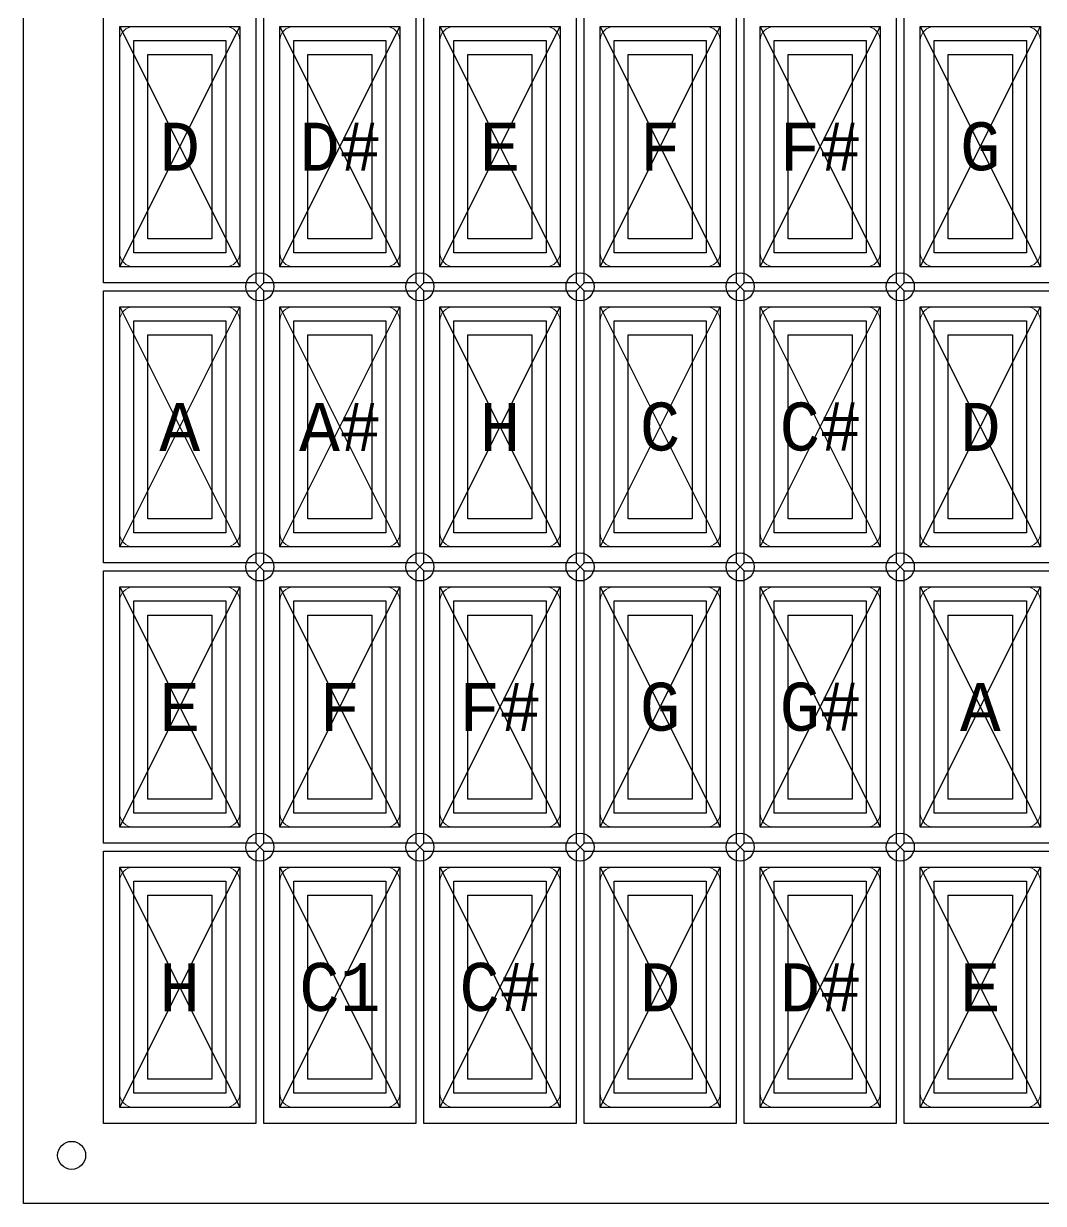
# Model space of a CAD drawing. Header units: millimetres. Extents: x 10 to 269, y 10 to 309.
# Drawn here: x 10 to 137.4, y 10 to 157.4 of the extents above; entities that cross this region are included whole.
import ezdxf

# ---------------------------------------------------------------- set-up
doc = ezdxf.new("R2010")
doc.units = ezdxf.units.MM
for name, color, linetype, lineweight, true_color in [('gumb', 7, 'CONTINUOUS', 25, 0x000000), ('gumb_okvir', 1, 'CONTINUOUS', 25, 0xff0000), ('ostalo', 7, 'CONTINUOUS', 25, 0x000000), ('rezi_van', 7, 'CONTINUOUS', 25, 0x000000), ('rupe', 7, 'CONTINUOUS', 25, 0x000000), ('rupe_nutra', 7, 'CONTINUOUS', 25, 0x000000), ('rupe_van', 7, 'CONTINUOUS', 25, 0x000000), ('slova_bijela', 1, 'CONTINUOUS', 25, 0xff0000), ('slova_crna', 7, 'CONTINUOUS', 25, 0x000000), ('vod_3.5', 7, 'CONTINUOUS', 20, 0x000000), ('vod_3.5_nutarnja', 7, 'CONTINUOUS', 25, 0x000000), ('vod_3.5_pomocne', 7, 'CONTINUOUS', 25, 0x000000)]:
    doc.layers.add(name, color=color, linetype=linetype, lineweight=lineweight, true_color=true_color)
doc.styles.add('textstyle0', font='')
doc.styles.add('textstyle1', font='')
doc.styles.add('textstyle10', font='')
doc.styles.add('textstyle11', font='')
doc.styles.add('textstyle12', font='')
doc.styles.add('textstyle13', font='')
doc.styles.add('textstyle14', font='')
doc.styles.add('textstyle15', font='')
doc.styles.add('textstyle16', font='')
doc.styles.add('textstyle17', font='')
doc.styles.add('textstyle2', font='')
doc.styles.add('textstyle3', font='')
doc.styles.add('textstyle36', font='')
doc.styles.add('textstyle37', font='')
doc.styles.add('textstyle38', font='')
doc.styles.add('textstyle39', font='')
doc.styles.add('textstyle4', font='')
doc.styles.add('textstyle40', font='')
doc.styles.add('textstyle41', font='')
doc.styles.add('textstyle5', font='')
doc.styles.add('textstyle6', font='')
doc.styles.add('textstyle7', font='')
doc.styles.add('textstyle8', font='')
doc.styles.add('textstyle9', font='')
doc.styles.get('textstyle0').set_extended_font_data('Monospace')
doc.styles.get('textstyle1').set_extended_font_data('Monospace')
doc.styles.get('textstyle10').set_extended_font_data('Monospace')
doc.styles.get('textstyle11').set_extended_font_data('Monospace')
doc.styles.get('textstyle12').set_extended_font_data('Monospace')
doc.styles.get('textstyle13').set_extended_font_data('Monospace')
doc.styles.get('textstyle14').set_extended_font_data('Monospace')
doc.styles.get('textstyle15').set_extended_font_data('Monospace')
doc.styles.get('textstyle16').set_extended_font_data('Monospace')
doc.styles.get('textstyle17').set_extended_font_data('Monospace')
doc.styles.get('textstyle2').set_extended_font_data('Monospace')
doc.styles.get('textstyle3').set_extended_font_data('Monospace')
doc.styles.get('textstyle36').set_extended_font_data('Monospace')
doc.styles.get('textstyle37').set_extended_font_data('Monospace')
doc.styles.get('textstyle38').set_extended_font_data('Monospace')
doc.styles.get('textstyle39').set_extended_font_data('Monospace')
doc.styles.get('textstyle4').set_extended_font_data('Monospace')
doc.styles.get('textstyle40').set_extended_font_data('Monospace')
doc.styles.get('textstyle41').set_extended_font_data('Monospace')
doc.styles.get('textstyle5').set_extended_font_data('Monospace')
doc.styles.get('textstyle6').set_extended_font_data('Monospace')
doc.styles.get('textstyle7').set_extended_font_data('Monospace')
doc.styles.get('textstyle8').set_extended_font_data('Monospace')
doc.styles.get('textstyle9').set_extended_font_data('Monospace')

msp = doc.modelspace()

# ---------------------------------------------------------------- linework, layer by layer
at = {"layer": 'gumb'}
for p, q in [((22, 127), (22, 157)), ((22, 157), (37, 157)), ((37, 157), (37, 127)), ((42, 127), (42, 157)), ((42, 157), (57, 157)), ((57, 157), (57, 127)), ((62, 127), (62, 157)), ((62, 157), (77, 157)), ((77, 157), (77, 127)), ((82, 127), (82, 157)), ((82, 157), (97, 157)), ((97, 157), (97, 127)), ((102, 127), (102, 157)), ((102, 157), (117, 157)), ((117, 157), (117, 127)), ((122, 127), (122, 157)), ((122, 157), (137, 157)), ((137, 157), (137, 127)), ((37, 127), (22, 127)), ((57, 127), (42, 127)), ((77, 127), (62, 127)), ((97, 127), (82, 127)), ((117, 127), (102, 127)), ((137, 127), (122, 127)), ((22, 92), (22, 122)), ((22, 122), (37, 122)), ((37, 122), (37, 92)), ((42, 92), (42, 122)), ((42, 122), (57, 122)), ((57, 122), (57, 92)), ((62, 92), (62, 122)), ((62, 122), (77, 122)), ((77, 122), (77, 92)), ((82, 92), (82, 122)), ((82, 122), (97, 122)), ((97, 122), (97, 92)), ((102, 92), (102, 122)), ((102, 122), (117, 122)), ((117, 122), (117, 92)), ((122, 92), (122, 122)), ((122, 122), (137, 122)), ((137, 122), (137, 92)), ((37, 92), (22, 92)), ((57, 92), (42, 92)), ((77, 92), (62, 92)), ((97, 92), (82, 92)), ((117, 92), (102, 92)), ((137, 92), (122, 92)), ((22, 57), (22, 87)), ((22, 87), (37, 87)), ((37, 87), (37, 57)), ((42, 57), (42, 87)), ((42, 87), (57, 87)), ((57, 87), (57, 57)), ((62, 57), (62, 87)), ((62, 87), (77, 87)), ((77, 87), (77, 57)), ((82, 57), (82, 87)), ((82, 87), (97, 87)), ((97, 87), (97, 57)), ((102, 57), (102, 87)), ((102, 87), (117, 87)), ((117, 87), (117, 57)), ((122, 57), (122, 87)), ((122, 87), (137, 87)), ((137, 87), (137, 57)), ((37, 57), (22, 57)), ((57, 57), (42, 57)), ((77, 57), (62, 57)), ((97, 57), (82, 57)), ((117, 57), (102, 57)), ((137, 57), (122, 57)), ((22, 22), (22, 52)), ((22, 52), (37, 52)), ((37, 52), (37, 22)), ((42, 22), (42, 52)), ((42, 52), (57, 52)), ((57, 52), (57, 22)), ((62, 22), (62, 52)), ((62, 52), (77, 52)), ((77, 52), (77, 22)), ((82, 22), (82, 52)), ((82, 52), (97, 52)), ((97, 52), (97, 22)), ((102, 22), (102, 52)), ((102, 52), (117, 52)), ((117, 52), (117, 22)), ((122, 22), (122, 52)), ((122, 52), (137, 52)), ((137, 52), (137, 22)), ((37, 22), (22, 22)), ((57, 22), (42, 22)), ((77, 22), (62, 22)), ((97, 22), (82, 22)), ((117, 22), (102, 22)), ((137, 22), (122, 22))]:
    msp.add_line(p, q, dxfattribs=at)
at = {"layer": 'gumb_okvir'}
for p, q in [((20, 125), (20, 159)), ((39, 159), (39, 125)), ((40, 125), (40, 159)), ((59, 159), (59, 125)), ((60, 125), (60, 159)), ((79, 159), (79, 125)), ((80, 125), (80, 159)), ((99, 159), (99, 125)), ((100, 125), (100, 159)), ((119, 159), (119, 125)), ((120, 125), (120, 159)), ((39, 125), (20, 125)), ((20, 124), (39, 124)), ((20, 90), (20, 124)), ((39, 124), (39, 90)), ((59, 125), (40, 125)), ((40, 124), (59, 124)), ((40, 90), (40, 124)), ((59, 124), (59, 90)), ((79, 125), (60, 125)), ((60, 124), (79, 124)), ((60, 90), (60, 124)), ((79, 124), (79, 90)), ((99, 125), (80, 125)), ((80, 124), (99, 124)), ((80, 90), (80, 124)), ((99, 124), (99, 90)), ((119, 125), (100, 125)), ((100, 124), (119, 124)), ((100, 90), (100, 124)), ((119, 124), (119, 90)), ((139, 125), (120, 125)), ((120, 124), (139, 124)), ((120, 90), (120, 124)), ((39, 90), (20, 90)), ((59, 90), (40, 90)), ((79, 90), (60, 90)), ((99, 90), (80, 90)), ((119, 90), (100, 90)), ((139, 90), (120, 90)), ((20, 89), (39, 89)), ((20, 55), (20, 89)), ((39, 89), (39, 55)), ((40, 89), (59, 89)), ((40, 55), (40, 89)), ((59, 89), (59, 55)), ((60, 89), (79, 89)), ((60, 55), (60, 89)), ((79, 89), (79, 55)), ((80, 89), (99, 89)), ((80, 55), (80, 89)), ((99, 89), (99, 55)), ((100, 89), (119, 89)), ((100, 55), (100, 89)), ((119, 89), (119, 55)), ((120, 89), (139, 89)), ((120, 55), (120, 89)), ((39, 55), (20, 55)), ((59, 55), (40, 55)), ((79, 55), (60, 55)), ((99, 55), (80, 55)), ((119, 55), (100, 55)), ((139, 55), (120, 55)), ((20, 54), (39, 54)), ((20, 20), (20, 54)), ((39, 54), (39, 20)), ((40, 54), (59, 54)), ((40, 20), (40, 54)), ((59, 54), (59, 20)), ((60, 54), (79, 54)), ((60, 20), (60, 54)), ((79, 54), (79, 20)), ((80, 54), (99, 54)), ((80, 20), (80, 54)), ((99, 54), (99, 20)), ((100, 54), (119, 54)), ((100, 20), (100, 54)), ((119, 54), (119, 20)), ((120, 54), (139, 54)), ((120, 20), (120, 54)), ((39, 20), (20, 20)), ((59, 20), (40, 20)), ((79, 20), (60, 20)), ((99, 20), (80, 20)), ((119, 20), (100, 20)), ((139, 20), (120, 20))]:
    msp.add_line(p, q, dxfattribs=at)
at = {"layer": 'ostalo'}
for p, q in [((22, 127), (37, 157)), ((22, 157), (37, 127)), ((42, 127), (57, 157)), ((42, 157), (57, 127)), ((62, 127), (77, 157)), ((62, 157), (77, 127)), ((82, 127), (97, 157)), ((82, 157), (97, 127)), ((102, 127), (117, 157)), ((102, 157), (117, 127)), ((122, 127), (137, 157)), ((122, 157), (137, 127)), ((22, 92), (37, 122)), ((22, 122), (37, 92)), ((42, 92), (57, 122)), ((42, 122), (57, 92)), ((62, 92), (77, 122)), ((62, 122), (77, 92)), ((82, 92), (97, 122)), ((82, 122), (97, 92)), ((102, 92), (117, 122)), ((102, 122), (117, 92)), ((122, 92), (137, 122)), ((122, 122), (137, 92)), ((22, 57), (37, 87)), ((22, 87), (37, 57)), ((42, 57), (57, 87)), ((42, 87), (57, 57)), ((62, 57), (77, 87)), ((62, 87), (77, 57)), ((82, 57), (97, 87)), ((82, 87), (97, 57)), ((102, 57), (117, 87)), ((102, 87), (117, 57)), ((122, 57), (137, 87)), ((122, 87), (137, 57)), ((22, 22), (37, 52)), ((22, 52), (37, 22)), ((42, 22), (57, 52)), ((42, 52), (57, 22)), ((62, 22), (77, 52)), ((62, 52), (77, 22)), ((82, 22), (97, 52)), ((82, 52), (97, 22)), ((102, 22), (117, 52)), ((102, 52), (117, 22)), ((122, 22), (137, 52)), ((122, 52), (137, 22))]:
    msp.add_line(p, q, dxfattribs=at)
at = {"layer": 'rezi_van'}
for p, q in [((10, 10), (10, 309)), ((269, 10), (10, 10))]:
    msp.add_line(p, q, dxfattribs=at)
at = {"layer": 'rupe'}
for p, q in [((39, 124), (40, 125)), ((39, 125), (40, 124)), ((79, 124), (80, 125)), ((79, 125), (80, 124)), ((119, 124), (120, 125)), ((119, 125), (120, 124)), ((39, 89), (40, 90)), ((39, 90), (40, 89)), ((59, 89), (60, 90)), ((59, 90), (60, 89)), ((79, 89), (80, 90)), ((79, 90), (80, 89)), ((99, 89), (100, 90)), ((99, 90), (100, 89)), ((119, 89), (120, 90)), ((119, 90), (120, 89)), ((39, 54), (40, 55)), ((39, 55), (40, 54)), ((79, 54), (80, 55)), ((79, 55), (80, 54)), ((119, 54), (120, 55)), ((119, 55), (120, 54))]:
    msp.add_line(p, q, dxfattribs=at)
for centre in [(39.5, 124.5), (79.5, 124.5), (119.5, 124.5), (39.5, 89.5), (59.5, 89.5), (79.5, 89.5), (99.5, 89.5), (119.5, 89.5), (39.5, 54.5), (79.5, 54.5), (119.5, 54.5)]:
    msp.add_circle(centre, 1.75, dxfattribs=at)
at = {"layer": 'rupe_nutra'}
for p, q in [((59, 124), (60, 125)), ((59, 125), (60, 124)), ((99, 124), (100, 125)), ((99, 125), (100, 124)), ((59, 54), (60, 55)), ((59, 55), (60, 54)), ((99, 54), (100, 55)), ((99, 55), (100, 54))]:
    msp.add_line(p, q, dxfattribs=at)
for centre in [(59.5, 124.5), (99.5, 124.5), (59.5, 54.5), (99.5, 54.5)]:
    msp.add_circle(centre, 1.75, dxfattribs=at)
at = {"layer": 'rupe_van'}
msp.add_circle((16, 16), 1.75, dxfattribs=at)
at = {"layer": 'vod_3.5'}
for p, q in [((35.25, 157), (23.75, 157)), ((55.25, 157), (43.75, 157)), ((75.25, 157), (63.75, 157)), ((95.25, 157), (83.75, 157)), ((115.25, 157), (103.75, 157)), ((135.25, 157), (123.75, 157)), ((22, 155.25), (22, 128.75)), ((37, 128.75), (37, 155.25)), ((42, 155.25), (42, 128.75)), ((57, 128.75), (57, 155.25)), ((62, 155.25), (62, 128.75)), ((77, 128.75), (77, 155.25)), ((82, 155.25), (82, 128.75)), ((97, 128.75), (97, 155.25)), ((102, 155.25), (102, 128.75)), ((117, 128.75), (117, 155.25)), ((122, 155.25), (122, 128.75)), ((137, 128.75), (137, 155.25)), ((23.75, 127), (35.25, 127)), ((43.75, 127), (55.25, 127)), ((63.75, 127), (75.25, 127)), ((83.75, 127), (95.25, 127)), ((103.75, 127), (115.25, 127)), ((123.75, 127), (135.25, 127)), ((35.25, 122), (23.75, 122)), ((55.25, 122), (43.75, 122)), ((75.25, 122), (63.75, 122)), ((95.25, 122), (83.75, 122)), ((115.25, 122), (103.75, 122)), ((135.25, 122), (123.75, 122)), ((22, 120.25), (22, 93.75)), ((37, 93.75), (37, 120.25)), ((42, 120.25), (42, 93.75)), ((57, 93.75), (57, 120.25)), ((62, 120.25), (62, 93.75)), ((77, 93.75), (77, 120.25)), ((82, 120.25), (82, 93.75)), ((97, 93.75), (97, 120.25)), ((102, 120.25), (102, 93.75)), ((117, 93.75), (117, 120.25)), ((122, 120.25), (122, 93.75)), ((137, 93.75), (137, 120.25)), ((23.75, 92), (35.25, 92)), ((43.75, 92), (55.25, 92)), ((63.75, 92), (75.25, 92)), ((83.75, 92), (95.25, 92)), ((103.75, 92), (115.25, 92)), ((123.75, 92), (135.25, 92)), ((35.25, 87), (23.75, 87)), ((55.25, 87), (43.75, 87)), ((75.25, 87), (63.75, 87)), ((95.25, 87), (83.75, 87)), ((115.25, 87), (103.75, 87)), ((135.25, 87), (123.75, 87)), ((22, 85.25), (22, 58.75)), ((37, 58.75), (37, 85.25)), ((42, 85.25), (42, 58.75)), ((57, 58.75), (57, 85.25)), ((62, 85.25), (62, 58.75)), ((77, 58.75), (77, 85.25)), ((82, 85.25), (82, 58.75)), ((97, 58.75), (97, 85.25)), ((102, 85.25), (102, 58.75)), ((117, 58.75), (117, 85.25)), ((122, 85.25), (122, 58.75)), ((137, 58.75), (137, 85.25)), ((23.75, 57), (35.25, 57)), ((43.75, 57), (55.25, 57)), ((63.75, 57), (75.25, 57)), ((83.75, 57), (95.25, 57)), ((103.75, 57), (115.25, 57)), ((123.75, 57), (135.25, 57)), ((35.25, 52), (23.75, 52)), ((55.25, 52), (43.75, 52)), ((75.25, 52), (63.75, 52)), ((95.25, 52), (83.75, 52)), ((115.25, 52), (103.75, 52)), ((135.25, 52), (123.75, 52)), ((22, 50.25), (22, 23.75)), ((37, 23.75), (37, 50.25)), ((42, 50.25), (42, 23.75)), ((57, 23.75), (57, 50.25)), ((62, 50.25), (62, 23.75)), ((77, 23.75), (77, 50.25)), ((82, 50.25), (82, 23.75)), ((97, 23.75), (97, 50.25)), ((102, 50.25), (102, 23.75)), ((117, 23.75), (117, 50.25)), ((122, 50.25), (122, 23.75)), ((137, 23.75), (137, 50.25)), ((23.75, 22), (35.25, 22)), ((43.75, 22), (55.25, 22)), ((63.75, 22), (75.25, 22)), ((83.75, 22), (95.25, 22)), ((103.75, 22), (115.25, 22)), ((123.75, 22), (135.25, 22))]:
    msp.add_line(p, q, dxfattribs=at)
for centre, start, end in [((23.75, 155.25), 90, 180), ((35.25, 155.25), 0, 90), ((43.75, 155.25), 90, 180), ((55.25, 155.25), 0, 90), ((63.75, 155.25), 90, 180), ((75.25, 155.25), 0, 90), ((83.75, 155.25), 90, 180), ((95.25, 155.25), 0, 90), ((103.75, 155.25), 90, 180), ((115.25, 155.25), 0, 90), ((123.75, 155.25), 90, 180), ((135.25, 155.25), 0, 90), ((23.75, 128.75), 180, 270), ((35.25, 128.75), 270, 0), ((43.75, 128.75), 180, 270), ((55.25, 128.75), 270, 0), ((63.75, 128.75), 180, 270), ((75.25, 128.75), 270, 0), ((83.75, 128.75), 180, 270), ((95.25, 128.75), 270, 0), ((103.75, 128.75), 180, 270), ((115.25, 128.75), 270, 0), ((123.75, 128.75), 180, 270), ((135.25, 128.75), 270, 0), ((23.75, 120.25), 90, 180), ((35.25, 120.25), 0, 90), ((43.75, 120.25), 90, 180), ((55.25, 120.25), 0, 90), ((63.75, 120.25), 90, 180), ((75.25, 120.25), 0, 90), ((83.75, 120.25), 90, 180), ((95.25, 120.25), 0, 90), ((103.75, 120.25), 90, 180), ((115.25, 120.25), 0, 90), ((123.75, 120.25), 90, 180), ((135.25, 120.25), 0, 90), ((23.75, 93.75), 180, 270), ((35.25, 93.75), 270, 0), ((43.75, 93.75), 180, 270), ((55.25, 93.75), 270, 0), ((63.75, 93.75), 180, 270), ((75.25, 93.75), 270, 0), ((83.75, 93.75), 180, 270), ((95.25, 93.75), 270, 0), ((103.75, 93.75), 180, 270), ((115.25, 93.75), 270, 0), ((123.75, 93.75), 180, 270), ((135.25, 93.75), 270, 0), ((23.75, 85.25), 90, 180), ((35.25, 85.25), 0, 90), ((43.75, 85.25), 90, 180), ((55.25, 85.25), 0, 90), ((63.75, 85.25), 90, 180), ((75.25, 85.25), 0, 90), ((83.75, 85.25), 90, 180), ((95.25, 85.25), 0, 90), ((103.75, 85.25), 90, 180), ((115.25, 85.25), 0, 90), ((123.75, 85.25), 90, 180), ((135.25, 85.25), 0, 90), ((23.75, 58.75), 180, 270), ((35.25, 58.75), 270, 0), ((43.75, 58.75), 180, 270), ((55.25, 58.75), 270, 0), ((63.75, 58.75), 180, 270), ((75.25, 58.75), 270, 0), ((83.75, 58.75), 180, 270), ((95.25, 58.75), 270, 0), ((103.75, 58.75), 180, 270), ((115.25, 58.75), 270, 0), ((123.75, 58.75), 180, 270), ((135.25, 58.75), 270, 0), ((23.75, 50.25), 90, 180), ((35.25, 50.25), 0, 90), ((43.75, 50.25), 90, 180), ((55.25, 50.25), 0, 90), ((63.75, 50.25), 90, 180), ((75.25, 50.25), 0, 90), ((83.75, 50.25), 90, 180), ((95.25, 50.25), 0, 90), ((103.75, 50.25), 90, 180), ((115.25, 50.25), 0, 90), ((123.75, 50.25), 90, 180), ((135.25, 50.25), 0, 90), ((23.75, 23.75), 180, 270), ((35.25, 23.75), 270, 0), ((43.75, 23.75), 180, 270), ((55.25, 23.75), 270, 0), ((63.75, 23.75), 180, 270), ((75.25, 23.75), 270, 0), ((83.75, 23.75), 180, 270), ((95.25, 23.75), 270, 0), ((103.75, 23.75), 180, 270), ((115.25, 23.75), 270, 0), ((123.75, 23.75), 180, 270), ((135.25, 23.75), 270, 0)]:
    msp.add_arc(centre, 1.75, start, end, dxfattribs=at)
at = {"layer": 'vod_3.5_nutarnja'}
for p, q in [((25.5, 153.5), (33.5, 153.5)), ((25.5, 130.5), (25.5, 153.5)), ((33.5, 153.5), (33.5, 130.5)), ((45.5, 153.5), (53.5, 153.5)), ((45.5, 130.5), (45.5, 153.5)), ((53.5, 153.5), (53.5, 130.5)), ((65.5, 153.5), (73.5, 153.5)), ((65.5, 130.5), (65.5, 153.5)), ((73.5, 153.5), (73.5, 130.5)), ((85.5, 153.5), (93.5, 153.5)), ((85.5, 130.5), (85.5, 153.5)), ((93.5, 153.5), (93.5, 130.5)), ((105.5, 153.5), (113.5, 153.5)), ((105.5, 130.5), (105.5, 153.5)), ((113.5, 153.5), (113.5, 130.5)), ((125.5, 153.5), (133.5, 153.5)), ((125.5, 130.5), (125.5, 153.5)), ((133.5, 153.5), (133.5, 130.5)), ((33.5, 130.5), (25.5, 130.5)), ((53.5, 130.5), (45.5, 130.5)), ((73.5, 130.5), (65.5, 130.5)), ((93.5, 130.5), (85.5, 130.5)), ((113.5, 130.5), (105.5, 130.5)), ((133.5, 130.5), (125.5, 130.5)), ((25.5, 118.5), (33.5, 118.5)), ((25.5, 95.5), (25.5, 118.5)), ((33.5, 118.5), (33.5, 95.5)), ((45.5, 118.5), (53.5, 118.5)), ((45.5, 95.5), (45.5, 118.5)), ((53.5, 118.5), (53.5, 95.5)), ((65.5, 118.5), (73.5, 118.5)), ((65.5, 95.5), (65.5, 118.5)), ((73.5, 118.5), (73.5, 95.5)), ((85.5, 118.5), (93.5, 118.5)), ((85.5, 95.5), (85.5, 118.5)), ((93.5, 118.5), (93.5, 95.5)), ((105.5, 118.5), (113.5, 118.5)), ((105.5, 95.5), (105.5, 118.5)), ((113.5, 118.5), (113.5, 95.5)), ((125.5, 118.5), (133.5, 118.5)), ((125.5, 95.5), (125.5, 118.5)), ((133.5, 118.5), (133.5, 95.5)), ((33.5, 95.5), (25.5, 95.5)), ((53.5, 95.5), (45.5, 95.5)), ((73.5, 95.5), (65.5, 95.5)), ((93.5, 95.5), (85.5, 95.5)), ((113.5, 95.5), (105.5, 95.5)), ((133.5, 95.5), (125.5, 95.5)), ((25.5, 83.5), (33.5, 83.5)), ((25.5, 60.5), (25.5, 83.5)), ((33.5, 83.5), (33.5, 60.5)), ((45.5, 83.5), (53.5, 83.5)), ((45.5, 60.5), (45.5, 83.5)), ((53.5, 83.5), (53.5, 60.5)), ((65.5, 83.5), (73.5, 83.5)), ((65.5, 60.5), (65.5, 83.5)), ((73.5, 83.5), (73.5, 60.5)), ((85.5, 83.5), (93.5, 83.5)), ((85.5, 60.5), (85.5, 83.5)), ((93.5, 83.5), (93.5, 60.5)), ((105.5, 83.5), (113.5, 83.5)), ((105.5, 60.5), (105.5, 83.5)), ((113.5, 83.5), (113.5, 60.5)), ((125.5, 83.5), (133.5, 83.5)), ((125.5, 60.5), (125.5, 83.5)), ((133.5, 83.5), (133.5, 60.5)), ((33.5, 60.5), (25.5, 60.5)), ((53.5, 60.5), (45.5, 60.5)), ((73.5, 60.5), (65.5, 60.5)), ((93.5, 60.5), (85.5, 60.5)), ((113.5, 60.5), (105.5, 60.5)), ((133.5, 60.5), (125.5, 60.5)), ((25.5, 48.5), (33.5, 48.5)), ((25.5, 25.5), (25.5, 48.5)), ((33.5, 48.5), (33.5, 25.5)), ((45.5, 48.5), (53.5, 48.5)), ((45.5, 25.5), (45.5, 48.5)), ((53.5, 48.5), (53.5, 25.5)), ((65.5, 48.5), (73.5, 48.5)), ((65.5, 25.5), (65.5, 48.5)), ((73.5, 48.5), (73.5, 25.5)), ((85.5, 48.5), (93.5, 48.5)), ((85.5, 25.5), (85.5, 48.5)), ((93.5, 48.5), (93.5, 25.5)), ((105.5, 48.5), (113.5, 48.5)), ((105.5, 25.5), (105.5, 48.5)), ((113.5, 48.5), (113.5, 25.5)), ((125.5, 48.5), (133.5, 48.5)), ((125.5, 25.5), (125.5, 48.5)), ((133.5, 48.5), (133.5, 25.5)), ((33.5, 25.5), (25.5, 25.5)), ((53.5, 25.5), (45.5, 25.5)), ((73.5, 25.5), (65.5, 25.5)), ((93.5, 25.5), (85.5, 25.5)), ((113.5, 25.5), (105.5, 25.5)), ((133.5, 25.5), (125.5, 25.5))]:
    msp.add_line(p, q, dxfattribs=at)
at = {"layer": 'vod_3.5_pomocne'}
for p, q in [((23.75, 128.75), (23.75, 155.25)), ((23.75, 155.25), (35.25, 155.25)), ((35.25, 155.25), (35.25, 128.75)), ((43.75, 128.75), (43.75, 155.25)), ((43.75, 155.25), (55.25, 155.25)), ((55.25, 155.25), (55.25, 128.75)), ((63.75, 128.75), (63.75, 155.25)), ((63.75, 155.25), (75.25, 155.25)), ((75.25, 155.25), (75.25, 128.75)), ((83.75, 128.75), (83.75, 155.25)), ((83.75, 155.25), (95.25, 155.25)), ((95.25, 155.25), (95.25, 128.75)), ((103.75, 128.75), (103.75, 155.25)), ((103.75, 155.25), (115.25, 155.25)), ((115.25, 155.25), (115.25, 128.75)), ((123.75, 128.75), (123.75, 155.25)), ((123.75, 155.25), (135.25, 155.25)), ((135.25, 155.25), (135.25, 128.75)), ((35.25, 128.75), (23.75, 128.75)), ((55.25, 128.75), (43.75, 128.75)), ((75.25, 128.75), (63.75, 128.75)), ((95.25, 128.75), (83.75, 128.75)), ((115.25, 128.75), (103.75, 128.75)), ((135.25, 128.75), (123.75, 128.75)), ((23.75, 93.75), (23.75, 120.25)), ((23.75, 120.25), (35.25, 120.25)), ((35.25, 120.25), (35.25, 93.75)), ((43.75, 93.75), (43.75, 120.25)), ((43.75, 120.25), (55.25, 120.25)), ((55.25, 120.25), (55.25, 93.75)), ((63.75, 93.75), (63.75, 120.25)), ((63.75, 120.25), (75.25, 120.25)), ((75.25, 120.25), (75.25, 93.75)), ((83.75, 93.75), (83.75, 120.25)), ((83.75, 120.25), (95.25, 120.25)), ((95.25, 120.25), (95.25, 93.75)), ((103.75, 93.75), (103.75, 120.25)), ((103.75, 120.25), (115.25, 120.25)), ((115.25, 120.25), (115.25, 93.75)), ((123.75, 93.75), (123.75, 120.25)), ((123.75, 120.25), (135.25, 120.25)), ((135.25, 120.25), (135.25, 93.75)), ((35.25, 93.75), (23.75, 93.75)), ((55.25, 93.75), (43.75, 93.75)), ((75.25, 93.75), (63.75, 93.75)), ((95.25, 93.75), (83.75, 93.75)), ((115.25, 93.75), (103.75, 93.75)), ((135.25, 93.75), (123.75, 93.75)), ((23.75, 58.75), (23.75, 85.25)), ((23.75, 85.25), (35.25, 85.25)), ((35.25, 85.25), (35.25, 58.75)), ((43.75, 58.75), (43.75, 85.25)), ((43.75, 85.25), (55.25, 85.25)), ((55.25, 85.25), (55.25, 58.75)), ((63.75, 58.75), (63.75, 85.25)), ((63.75, 85.25), (75.25, 85.25)), ((75.25, 85.25), (75.25, 58.75)), ((83.75, 58.75), (83.75, 85.25)), ((83.75, 85.25), (95.25, 85.25)), ((95.25, 85.25), (95.25, 58.75)), ((103.75, 58.75), (103.75, 85.25)), ((103.75, 85.25), (115.25, 85.25)), ((115.25, 85.25), (115.25, 58.75)), ((123.75, 58.75), (123.75, 85.25)), ((123.75, 85.25), (135.25, 85.25)), ((135.25, 85.25), (135.25, 58.75)), ((35.25, 58.75), (23.75, 58.75)), ((55.25, 58.75), (43.75, 58.75)), ((75.25, 58.75), (63.75, 58.75)), ((95.25, 58.75), (83.75, 58.75)), ((115.25, 58.75), (103.75, 58.75)), ((135.25, 58.75), (123.75, 58.75)), ((23.75, 23.75), (23.75, 50.25)), ((23.75, 50.25), (35.25, 50.25)), ((35.25, 50.25), (35.25, 23.75)), ((43.75, 23.75), (43.75, 50.25)), ((43.75, 50.25), (55.25, 50.25)), ((55.25, 50.25), (55.25, 23.75)), ((63.75, 23.75), (63.75, 50.25)), ((63.75, 50.25), (75.25, 50.25)), ((75.25, 50.25), (75.25, 23.75)), ((83.75, 23.75), (83.75, 50.25)), ((83.75, 50.25), (95.25, 50.25)), ((95.25, 50.25), (95.25, 23.75)), ((103.75, 23.75), (103.75, 50.25)), ((103.75, 50.25), (115.25, 50.25)), ((115.25, 50.25), (115.25, 23.75)), ((123.75, 23.75), (123.75, 50.25)), ((123.75, 50.25), (135.25, 50.25)), ((135.25, 50.25), (135.25, 23.75)), ((35.25, 23.75), (23.75, 23.75)), ((55.25, 23.75), (43.75, 23.75)), ((75.25, 23.75), (63.75, 23.75)), ((95.25, 23.75), (83.75, 23.75)), ((115.25, 23.75), (103.75, 23.75)), ((135.25, 23.75), (123.75, 23.75))]:
    msp.add_line(p, q, dxfattribs=at)

# ---------------------------------------------------------------- texts
at = {"layer": 'slova_bijela', "char_height": 1, "attachment_point": 5}
for s, insert, style in [('\\H6;D', (29.5, 142), 'textstyle36'), ('\\H6;E', (69.5, 142), 'textstyle38'), ('\\H6;F', (89.5, 142), 'textstyle39'), ('\\H6;G', (129.5, 142), 'textstyle41'), ('\\H6;A', (29.5, 107), 'textstyle2'), ('\\H6;H', (69.5, 107), 'textstyle8'), ('\\H6;C', (89.5, 107), 'textstyle11'), ('\\H6;D', (129.5, 107), 'textstyle17'), ('\\H6;E', (29.5, 72), 'textstyle1'), ('\\H6;F', (49.5, 72), 'textstyle4'), ('\\H6;G', (89.5, 72), 'textstyle10'), ('\\H6;A', (129.5, 72), 'textstyle16'), ('\\H6;H', (29.5, 37), 'textstyle0'), ('\\H6;C1', (49.5, 37), 'textstyle3'), ('\\H6;D', (89.5, 37), 'textstyle9'), ('\\H6;E', (129.5, 37), 'textstyle15')]:
    msp.add_mtext(s, dxfattribs=dict(at, insert=insert, style=style))
at = {"layer": 'slova_crna', "char_height": 1, "attachment_point": 5}
for s, insert, style in [('\\H6;D#', (49.5, 142), 'textstyle37'), ('\\H6;F#', (109.5, 142), 'textstyle40'), ('\\H6;A#', (49.5, 107), 'textstyle5'), ('\\H6;C#', (109.5, 107), 'textstyle14'), ('\\H6;F#', (69.5, 72), 'textstyle7'), ('\\H6;G#', (109.5, 72), 'textstyle13'), ('\\H6;C#', (69.5, 37), 'textstyle6'), ('\\H6;D#', (109.5, 37), 'textstyle12')]:
    msp.add_mtext(s, dxfattribs=dict(at, insert=insert, style=style))

doc.saveas('drawing.dxf')
